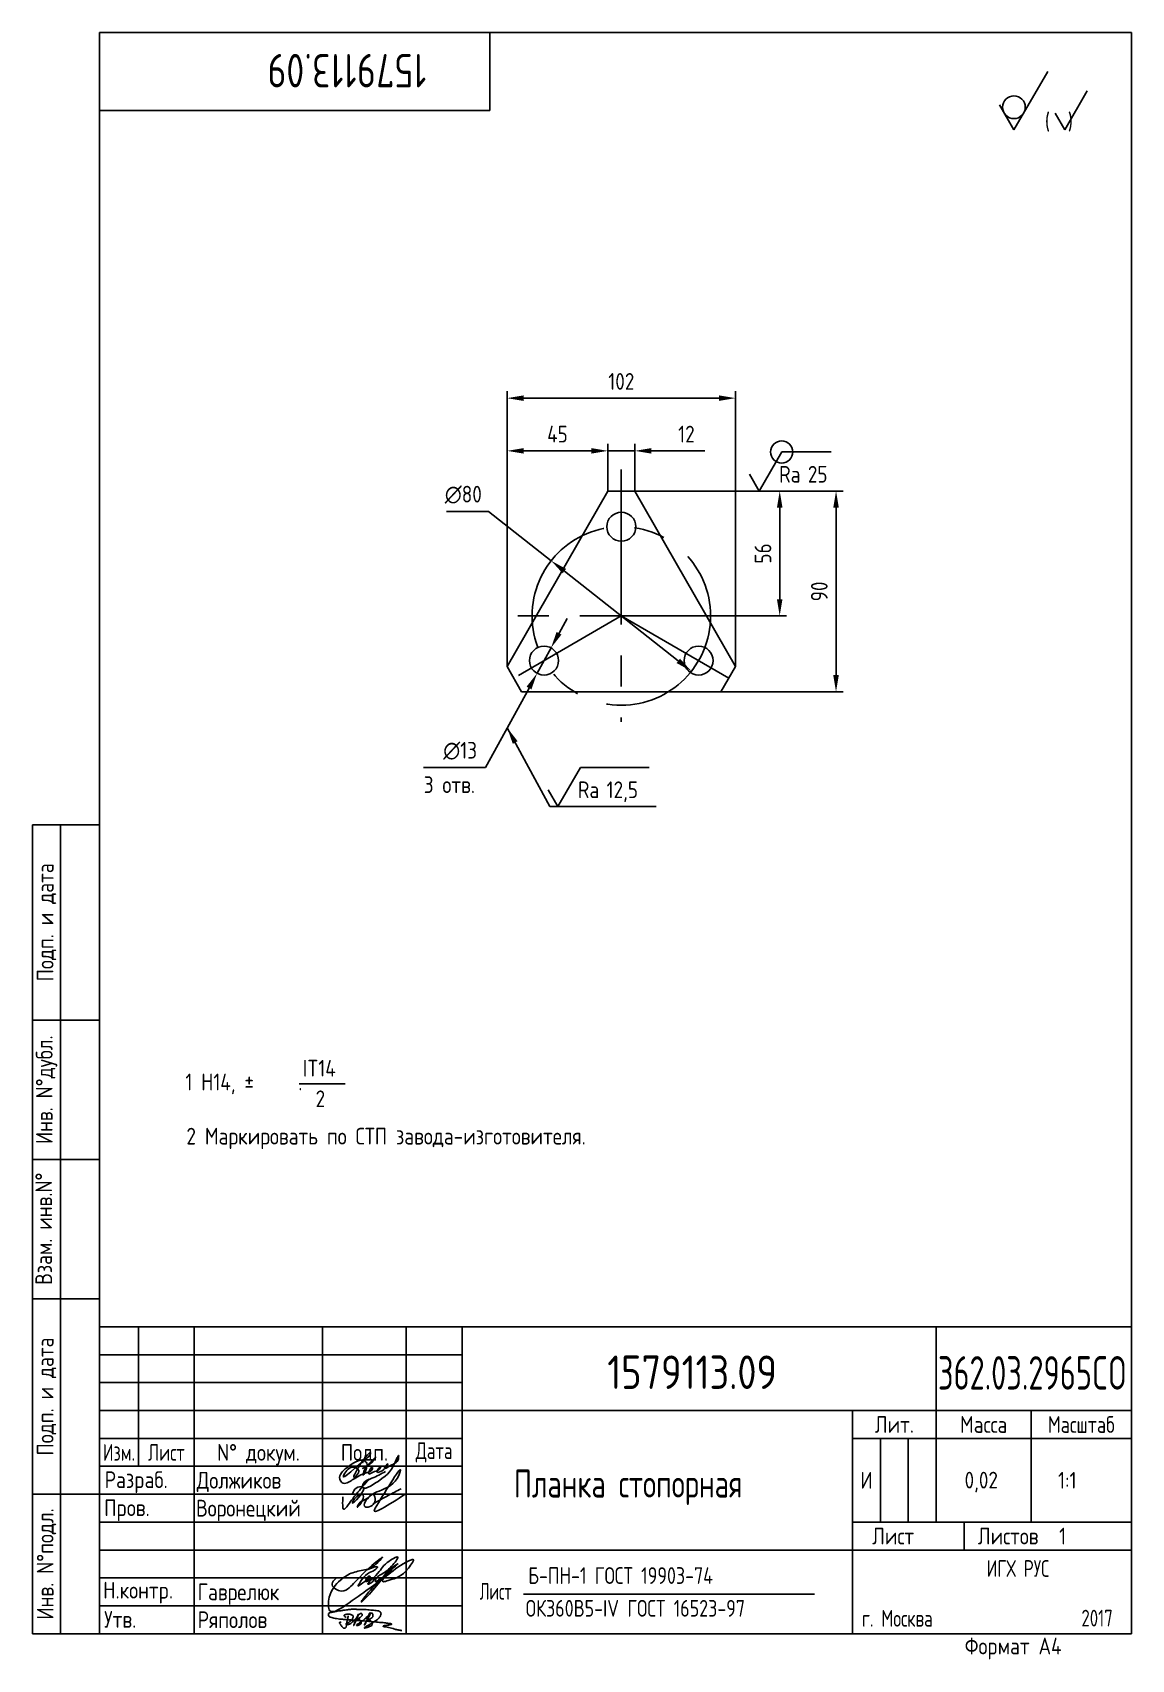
# Paper-space layout 'A4_MCad' of a CAD drawing. Header units: millimetres. Extents: x 8 to 205, y 0 to 292.
# The model-space entities are those that its viewports show. They can reach past a viewport. Long polylines and large blocks are cut down to what shows.
import ezdxf
from ezdxf.enums import TextEntityAlignment as Align

# ---------------------------------------------------------------- set-up
doc = ezdxf.new("R2010")
doc.units = ezdxf.units.MM
doc.linetypes.add('CENTER', pattern=[50.8, 31.75, -6.35, 6.35, -6.35])
for name, color, linetype in [('Bord', 1, 'Continuous'), ('Cen', 5, 'CENTER'), ('Con', 6, 'Continuous'), ('Cont', 6, 'Continuous'), ('Dim', 7, 'Continuous'), ('Text', 3, 'Continuous'), ('Textb', 6, 'Continuous')]:
    doc.layers.add(name, color=color, linetype=linetype)
doc.layers.get('Defpoints').off()
doc.styles.add('Style1', font='romans.shx', dxfattribs={"width": 0.8})
doc.dimstyles.new('Lin2.5', dxfattribs={"dimscale": 2.5, "dimtxt": 3, "dimasz": 3, "dimexe": 1.25, "dimexo": 0, "dimgap": 1.5, "dimtad": 1, "dimdec": 0, "dimtxsty": 'Style1', "dimcen": 2.5, "dimclrt": 3, "dimadec": 0, "dimazin": 0, "dimtfac": 1, "dimtdec": 0, "dimtmove": 0, "dimatfit": 2, "dimfxl": 1, "dimarcsym": 0})
doc.dimstyles.new('LIN2_5', dxfattribs={"dimscale": 2.5, "dimtxt": 3, "dimasz": 3, "dimexe": 1.5, "dimexo": 0, "dimgap": 1.5, "dimtad": 1, "dimtoh": 1, "dimdec": 0, "dimzin": 12, "dimdsep": 46, "dimtxsty": 'Style1', "dimcen": 0, "dimse1": 1, "dimclrt": 3, "dimadec": 0, "dimazin": 0, "dimtfac": 1, "dimtdec": 0, "dimtmove": 0, "dimatfit": 2, "dimfxl": 1, "dimtolj": 1, "dimtzin": 12, "dimarcsym": 0})

# ---------------------------------------------------------------- blocks, each defined once
blk = doc.blocks.new('sherISO_12')
at = {"layer": 'Cont'}
for q in [(-15, -6.96), (-23.66, -12.96)]:
    blk.add_line((-21.06, -17.46), q, dxfattribs=at)
blk.add_circle((-21.06, -13.39), 2.03, dxfattribs=at)
at = {"layer": 'Text'}
for q in [(-7.92, -10.46), (-13.69, -14.46)]:
    blk.add_line((-11.96, -17.46), q, dxfattribs=at)
at = {"layer": 'Text', "style": 'Style1', "width": 0.8}
blk.add_text('(  )', height=3, dxfattribs=at).set_placement((-15.53, -17.46))
blk = doc.blocks.new('A$C63F45750')
at = {"layer": 'Text'}
for points, knots in [([(3.17, 2.37), (3.12, 2.38), (3.04, 2.41), (2.94, 2.5), (2.85, 2.57), (2.79, 2.69), (2.87, 2.77), (2.99, 2.84), (3.16, 2.89), (3.36, 2.93), (3.6, 2.95), (3.82, 2.92), (4.05, 2.87), (4.25, 2.78), (4.45, 2.63), (4.46, 2.42), (4.38, 2.26), (4.28, 2.1), (4.17, 1.94), (4.03, 1.78), (3.89, 1.62), (3.75, 1.52), (3.63, 1.43), (3.49, 1.36), (3.35, 1.3), (3.24, 1.25), (3.16, 1.21), (3.12, 1.15), (3.19, 1.1), (3.27, 1.09), (3.4, 1.07), (3.55, 1.07), (3.72, 1.12), (3.92, 1.19), (4.1, 1.34), (4.26, 1.51), (4.44, 1.65), (4.59, 1.81), (4.74, 1.93), (4.84, 2.04), (4.93, 2.14), (5.07, 2.29), (5.19, 2.53), (5.28, 2.68), (5.35, 2.96), (5.23, 2.66), (5.2, 2.44), (5.04, 2.09), (4.95, 1.81), (4.86, 1.57), (4.75, 1.31), (4.67, 1.12), (4.46, 0.78), (4.62, 1.17), (4.71, 1.45), (4.88, 1.74), (5.01, 2), (5.08, 2.19), (5.19, 2.4), (5.32, 2.58), (5.4, 2.75), (5.52, 2.89), (5.65, 3.04), (5.85, 3.1), (6.02, 3.03), (6.08, 2.87), (6.03, 2.7), (5.9, 2.51), (5.7, 2.37), (5.55, 2.23), (5.4, 2.17), (5.31, 2.12), (5.12, 2.09), (5.35, 2.07), (5.48, 2), (5.64, 1.93), (5.75, 1.8), (5.85, 1.67), (5.89, 1.54), (5.89, 1.37), (5.8, 1.2), (5.63, 1.06), (5.41, 0.94), (5.23, 0.86), (5.02, 0.92), (5.13, 1.1), (5.28, 1.16), (5.44, 1.27), (5.61, 1.36), (5.74, 1.46), (5.86, 1.53), (5.95, 1.61), (6.05, 1.69), (6.15, 1.77), (6.28, 1.87), (6.46, 2.02), (6.65, 2.19), (6.83, 2.37), (6.98, 2.49), (7.11, 2.61), (7.2, 2.74), (7.32, 2.84), (7.42, 2.97), (7.48, 3.08), (7.48, 3.27), (7.34, 3.08), (7.28, 2.94), (7.18, 2.69), (7.1, 2.46), (7, 2.22), (6.93, 1.98), (6.83, 1.78), (6.73, 1.55), (6.67, 1.34), (6.6, 1.14), (6.56, 1.03), (6.39, 0.99), (6.62, 1.33), (6.75, 1.54), (6.93, 1.87), (7.05, 2.08), (7.18, 2.32), (7.33, 2.6), (7.47, 2.89), (7.6, 3.07), (7.79, 3.18), (7.95, 3.01), (8, 2.81), (7.99, 2.62), (7.94, 2.46), (7.83, 2.33), (7.69, 2.22), (7.53, 2.11), (7.37, 2.03), (7.21, 1.99), (7.11, 1.97), (6.89, 1.98), (7.07, 1.94), (7.15, 1.9), (7.27, 1.88), (7.39, 1.84), (7.52, 1.81), (7.62, 1.72), (7.7, 1.62), (7.78, 1.51), (7.83, 1.39), (7.87, 1.26), (7.88, 1.13), (7.86, 0.99), (7.75, 0.88), (7.6, 0.77), (7.4, 0.73), (7.19, 0.66), (6.97, 0.55), (6.71, 0.48), (6.57, 0.44), (6.42, 0.42), (6.52, 0.58), (6.61, 0.64), (6.81, 0.78), (7.06, 0.89), (7.33, 1.04), (7.55, 1.16), (7.7, 1.24), (7.84, 1.32), (7.99, 1.43), (8.21, 1.58), (8.48, 1.76), (8.74, 1.95), (8.97, 2.12), (9.1, 2.29), (9.23, 2.44), (9.3, 2.6), (9.37, 2.74), (9.42, 2.92), (9.45, 3.13), (9.21, 3.48), (8.67, 3.59), (8.09, 3.63), (7.57, 3.66), (7.06, 3.74), (6.57, 3.75), (6.09, 3.74), (5.67, 3.78), (5.28, 3.78), (4.96, 3.81), (4.65, 3.83), (4.31, 3.82), (3.97, 3.79), (3.61, 3.74), (3.22, 3.67), (2.86, 3.66), (2.53, 3.61), (2.18, 3.52), (1.78, 3.54), (1.38, 3.37), (0.96, 3.35), (0.58, 3.24), (0.25, 3.19), (0.03, 3.06), (-0.03, 2.83), (0.02, 2.6), (0.26, 2.38), (0.59, 2.33), (1, 2.2), (1.48, 2.15), (1.93, 2.05), (2.35, 2.02), (2.72, 2.01), (3.11, 1.94), (3.68, 1.94), (4.25, 1.83), (4.91, 1.87), (5.53, 1.76), (6.13, 1.72), (6.73, 1.71), (7.32, 1.62), (7.99, 1.55), (8.64, 1.54), (9.16, 1.46), (9.61, 1.42), (10.03, 1.4), (10.41, 1.32), (10.73, 1.29), (11.01, 1.24), (11.18, 1.23), (11.42, 1.14), (11.18, 1.06), (11.01, 1.03), (10.71, 0.98), (10.37, 0.92), (10.1, 0.91), (9.65, 0.75), (10.22, 0.67), (10.54, 0.59), (11.08, 0.47), (11.61, 0.35), (12.17, 0.15), (12.64, 0.08), (12.98, 0.03), (13.11, 0.01), (13.18, 0)], [0, 0, 0, 0, 0.153866, 0.270441, 0.388867, 0.510533, 0.592156, 0.71333, 0.90842, 1.11344, 1.349254, 1.61246, 1.782219, 2.047249, 2.291879, 2.451528, 2.651081, 2.806158, 3.017979, 3.227348, 3.462381, 3.633009, 3.75766, 3.920516, 4.080796, 4.214529, 4.291786, 4.349969, 4.397594, 4.50822, 4.594826, 4.799244, 4.954392, 5.128468, 5.437537, 5.632649, 5.842485, 6.094987, 6.293219, 6.410959, 6.551192, 6.687808, 7.022147, 7.294342, 7.425356, 7.52079, 7.946481, 8.313051, 8.59833, 8.833695, 9.090496, 9.427695, 9.601191, 9.883219, 10.093306, 10.673943, 10.798776, 10.974628, 11.287247, 11.486184, 11.648652, 11.848902, 12.027194, 12.25348, 12.40059, 12.537783, 12.716293, 12.91523, 13.208551, 13.438489, 13.549668, 13.67779, 13.77127, 13.930001, 14.029091, 14.272112, 14.434836, 14.547084, 14.739051, 14.830983, 15.061241, 15.268922, 15.500489, 15.788979, 15.879568, 16.024283, 16.221854, 16.418714, 16.593102, 16.783247, 16.91018, 17.018213, 17.135263, 17.278205, 17.430482, 17.620087, 17.979626, 18.191789, 18.388716, 18.565718, 18.714854, 18.857929, 19.039974, 19.171375, 19.283034, 19.400085, 19.618058, 19.882245, 20.150781, 20.377854, 20.649532, 20.89723, 21.042543, 21.40016, 21.557817, 21.667145, 21.752781, 21.926256, 22.412297, 22.813145, 22.961412, 23.171289, 23.607257, 23.940428, 24.110007, 24.291214, 24.48084, 24.697609, 24.904078, 25.034245, 25.218018, 25.407651, 25.573473, 25.787447, 25.930292, 26.051316, 26.18846, 26.285312, 26.406799, 26.52425, 26.630463, 26.793722, 26.898606, 27.029313, 27.171012, 27.314101, 27.419918, 27.580557, 27.709367, 27.829268, 28.024364, 28.266961, 28.41242, 28.705761, 28.989137, 29.187748, 29.233768, 29.332802, 29.529535, 29.667094, 30.039923, 30.332117, 30.61061, 30.769982, 30.856778, 31.109923, 31.313488, 31.656425, 32.066331, 32.296628, 32.49714, 32.710276, 32.891468, 33.014834, 33.177747, 33.444503, 33.618009, 34.409008, 34.914636, 35.419802, 35.95397, 36.458179, 36.88069, 37.388403, 37.738353, 38.034261, 38.353468, 38.693154, 39.037638, 39.391136, 39.787481, 40.203773, 40.488977, 40.784975, 41.26625, 41.668005, 42.070065, 42.499388, 42.869834, 43.079573, 43.213439, 43.554591, 43.717296, 44.153724, 44.506336, 45.019111, 45.587859, 45.90191, 46.270392, 46.703958, 47.093115, 47.952647, 48.44014, 49.079253, 49.808223, 50.268654, 50.851051, 51.604831, 52.298429, 52.776925, 53.1907, 53.661988, 54.042386, 54.348524, 54.616841, 54.853814, 54.983777, 55.126096, 55.333328, 55.613101, 56.008732, 56.315809, 56.59982, 56.87931, 57.399251, 57.889617, 58.432507, 59.066698, 59.660314, 59.862668, 60.07277, 60.07277, 60.07277, 60.07277]), ([(2.31, 1.53), (2.26, 1.52), (2.17, 1.51), (2.06, 1.48), (1.93, 1.38), (2.07, 1.25), (2.14, 1.11), (2.26, 0.93), (2.39, 0.72), (2.57, 0.54), (2.71, 0.44), (2.86, 0.4), (3.02, 0.43), (3.14, 0.54), (3.21, 0.79), (3.25, 1.07), (3.31, 1.4), (3.35, 1.67), (3.38, 1.92), (3.47, 2.19), (3.5, 2.43), (3.54, 2.59), (3.56, 2.64)], [0, 0, 0, 0, 0.15847, 0.269731, 0.363591, 0.555514, 0.688037, 0.848606, 1.204359, 1.433632, 1.58673, 1.729549, 1.880686, 2.057874, 2.19169, 2.63505, 2.928153, 3.184121, 3.441863, 3.696117, 4.025873, 4.178055, 4.178055, 4.178055, 4.178055])]:
    blk.add_open_spline(points, degree=3, knots=knots, dxfattribs=at)
blk = doc.blocks.new('sherISO_01')
at = {"layer": 'Text'}
blk.add_line((4.04, 7), (16.36, 7), dxfattribs=at)
blk.add_lwpolyline([(-1.73, 3), (0, 0), (4.04, 7)], dxfattribs=at)
at = {"layer": 'Text', "style": 'Style1', "width": 0.8}
blk.add_text('Ra', height=3, dxfattribs=at).set_placement((3.58, 1.5))
blk.add_attdef('12,5', (8.73, 1.5), '', height=3, dxfattribs=at)
blk = doc.blocks.new('*D7')
at = {"layer": 'Dim', "color": 0, "lineweight": -2, "transparency": 16777216}
for p, q in [((872.18, 1759.39), (853.29, 1759.39)), ((900.24, 1737.29), (872.18, 1759.39)), ((957.21, 1692.44), (906.14, 1732.65))]:
    blk.add_line(p, q, dxfattribs=at)
at = {"layer": 'Dim', "color": 0, "transparency": 16777216}
for points in [[(906.91, 1733.63), (905.36, 1731.67), (900.24, 1737.29)], [(957.98, 1693.42), (956.43, 1691.46), (963.1, 1687.8)]]:
    blk.add_solid(points, dxfattribs=at)
at = {"layer": 'Dim', "color": 3, "transparency": 16777216, "insert": (860.86, 1766.89), "char_height": 7.5, "attachment_point": 5, "style": 'Style1'}
blk.add_mtext('\\A1;∅80', dxfattribs=at)
blk = doc.blocks.new('*D8')
at = {"layer": 'Dim', "color": 0, "lineweight": -2, "transparency": 16777216}
for p, q in [((903.76, 1704.82), (907.37, 1711.4)), ((900.16, 1698.25), (893.91, 1686.85)), ((890.3, 1680.27), (870.75, 1644.62)), ((870.75, 1644.62), (851.86, 1644.62))]:
    blk.add_line(p, q, dxfattribs=at)
at = {"layer": 'Dim', "color": 0, "transparency": 16777216}
for points in [[(902.67, 1705.42), (904.86, 1704.22), (900.16, 1698.25)], [(889.2, 1680.87), (891.4, 1679.67), (893.91, 1686.85)]]:
    blk.add_solid(points, dxfattribs=at)
at = {"layer": 'Dim', "color": 3, "transparency": 16777216, "insert": (859.43, 1652.12), "char_height": 7.5, "attachment_point": 5, "style": 'Style1'}
blk.add_mtext('\\A1;∅13', dxfattribs=at)
blk = doc.blocks.new('*D9')
at = {"layer": 'Dim', "color": 0, "lineweight": -2, "transparency": 16777216}
for p, q in [((937.67, 1768.55), (1031.03, 1768.55)), ((1027.9, 1761.05), (1027.9, 1686.05)), ((976.33, 1678.55), (1031.03, 1678.55))]:
    blk.add_line(p, q, dxfattribs=at)
at = {"layer": 'Dim', "color": 0, "transparency": 16777216}
for points in [[(1026.65, 1761.05), (1029.15, 1761.05), (1027.9, 1768.55)], [(1026.65, 1686.05), (1029.15, 1686.05), (1027.9, 1678.55)]]:
    blk.add_solid(points, dxfattribs=at)
at = {"layer": 'Dim', "color": 3, "transparency": 16777216, "insert": (1020.4, 1723.55), "char_height": 7.5, "attachment_point": 5, "rotation": 90, "style": 'Style1'}
blk.add_mtext('90', dxfattribs=at)
blk = doc.blocks.new('*D10')
at = {"layer": 'Dim', "color": 0, "lineweight": -2, "transparency": 16777216}
for p, q in [((972.24, 1768.55), (1005.77, 1768.55)), ((1002.65, 1720.05), (1002.65, 1761.05)), ((976.71, 1712.55), (1005.77, 1712.55))]:
    blk.add_line(p, q, dxfattribs=at)
at = {"layer": 'Dim', "color": 0, "transparency": 16777216}
for points in [[(1001.4, 1761.05), (1003.9, 1761.05), (1002.65, 1768.55)], [(1001.4, 1720.05), (1003.9, 1720.05), (1002.65, 1712.55)]]:
    blk.add_solid(points, dxfattribs=at)
at = {"layer": 'Dim', "color": 3, "transparency": 16777216, "insert": (995.15, 1740.55), "char_height": 7.5, "attachment_point": 5, "rotation": 90, "style": 'Style1'}
blk.add_mtext('56', dxfattribs=at)
blk = doc.blocks.new('*D11')
at = {"layer": 'Dim', "color": 0, "lineweight": -2, "transparency": 16777216}
for p, q in [((918.17, 1786.54), (910.67, 1786.54)), ((925.67, 1768.55), (925.67, 1789.66)), ((925.67, 1786.54), (937.67, 1786.54)), ((937.67, 1768.55), (937.67, 1789.66)), ((945.17, 1786.54), (969.03, 1786.54))]:
    blk.add_line(p, q, dxfattribs=at)
at = {"layer": 'Dim', "color": 0, "transparency": 16777216}
for points in [[(918.17, 1787.79), (918.17, 1785.29), (925.67, 1786.54)], [(945.17, 1787.79), (945.17, 1785.29), (937.67, 1786.54)]]:
    blk.add_solid(points, dxfattribs=at)
at = {"layer": 'Dim', "color": 3, "transparency": 16777216, "insert": (960.85, 1794.04), "char_height": 7.5, "attachment_point": 5, "style": 'Style1'}
blk.add_mtext('12', dxfattribs=at)
blk = doc.blocks.new('*D12')
at = {"layer": 'Dim', "color": 0, "lineweight": -2, "transparency": 16777216}
for p, q in [((880.45, 1689.9), (880.45, 1789.66)), ((918.17, 1786.54), (887.95, 1786.54)), ((925.67, 1768.55), (925.67, 1789.66))]:
    blk.add_line(p, q, dxfattribs=at)
at = {"layer": 'Dim', "color": 0, "transparency": 16777216}
for points in [[(887.95, 1787.79), (887.95, 1785.29), (880.45, 1786.54)], [(918.17, 1787.79), (918.17, 1785.29), (925.67, 1786.54)]]:
    blk.add_solid(points, dxfattribs=at)
at = {"layer": 'Dim', "color": 3, "transparency": 16777216, "insert": (903.06, 1794.04), "char_height": 7.5, "attachment_point": 5, "style": 'Style1'}
blk.add_mtext('45', dxfattribs=at)
blk = doc.blocks.new('*D13')
at = {"layer": 'Dim', "color": 0, "lineweight": -2, "transparency": 16777216}
for p, q in [((880.45, 1764.45), (880.45, 1813.29)), ((887.95, 1810.16), (975.39, 1810.16)), ((982.89, 1689.9), (982.89, 1813.29))]:
    blk.add_line(p, q, dxfattribs=at)
at = {"layer": 'Dim', "color": 0, "transparency": 16777216}
for points in [[(887.95, 1811.41), (887.95, 1808.91), (880.45, 1810.16)], [(975.39, 1811.41), (975.39, 1808.91), (982.89, 1810.16)]]:
    blk.add_solid(points, dxfattribs=at)
at = {"layer": 'Dim', "color": 3, "transparency": 16777216, "insert": (931.67, 1817.66), "char_height": 7.5, "attachment_point": 5, "style": 'Style1'}
blk.add_mtext('102', dxfattribs=at)
blk = doc.blocks.new('A$C6CF913E7')
at = {"layer": 'Text'}
blk.add_circle((0, 0), 2, dxfattribs=at)
blk = doc.blocks.new('sherISO_07')
at = {"layer": 'Text'}
blk.add_line((4.04, 7), (12.93, 7), dxfattribs=at)
blk.add_lwpolyline([(-1.73, 3), (0, 0), (4.04, 7)], dxfattribs=at)
blk.add_blockref('A$C6CF913E7', (4.04, 7))
at = {"layer": 'Text', "style": 'Style1', "width": 0.8}
blk.add_text('Ra', height=3, dxfattribs=at).set_placement((3.58, 1.5))
blk.add_attdef('25', (8.73, 1.5), '', height=3, dxfattribs=at)

msp = doc.modelspace()

# ---------------------------------------------------------------- linework, layer by layer
at = {"layer": 'Cen', "ltscale": 0.35}
for p, q in [((931.67, 1778.24), (931.67, 1665.09)), ((982.59, 1712.55), (881.69, 1712.55))]:
    msp.add_line(p, q, dxfattribs=at)
at = {"layer": 'Cen'}
for q in [(885.54, 1685.91), (979.89, 1684.71)]:
    msp.add_line((931.67, 1712.55), q, dxfattribs=at)
at = {"layer": 'Cen', "ltscale": 0.35}
msp.add_circle((931.67, 1712.55), 40, dxfattribs=at)
at = {"layer": 'Cont'}
for p, q in [((880.45, 1689.9), (925.67, 1768.55)), ((937.67, 1768.55), (925.67, 1768.55)), ((982.89, 1689.9), (937.67, 1768.55)), ((880.45, 1689.9), (887.01, 1678.55)), ((982.89, 1689.9), (976.33, 1678.55)), ((976.33, 1678.55), (887.01, 1678.55))]:
    msp.add_line(p, q, dxfattribs=at)
for centre in [(931.67, 1752.55), (897.03, 1692.55), (966.31, 1692.55)]:
    msp.add_circle(centre, 6.5, dxfattribs=at)
at = {"layer": 'Dim'}
for p, q in [((851.86, 1644.62), (843.08, 1644.62)), ((899.69, 1627.17), (947.32, 1627.17))]:
    msp.add_line(p, q, dxfattribs=at)

# ---------------------------------------------------------------- block references
at = {"layer": 'Dim', "xscale": 2.5, "yscale": 2.5, "zscale": 2.5}
for name, p, values in [('sherISO_07', (993.45, 1768.55), {'25': '25'}), ('sherISO_01', (903.25, 1627.17), {'12,5': '12,5'})]:
    msp.add_blockref(name, p, dxfattribs=at).add_auto_attribs(values)

# ---------------------------------------------------------------- texts
at = {"layer": 'Text', "style": 'Style1', "width": 0.8}
msp.add_text('3 отв.', height=7.5, dxfattribs=at).set_placement((843.13, 1633.19))

# ---------------------------------------------------------------- dimensions: what is measured, and where the dimension line sits
at = {"layer": 'Dim'}
for base, p1, p2, picture, middle in [((982.89, 1810.16), (880.45, 1764.45), (982.89, 1689.9), '*D13', (931.67, 1817.66)), ((880.45, 1786.54), (925.67, 1768.55), (880.45, 1689.9), '*D12', (903.06, 1794.04)), ((937.67, 1786.54), (925.67, 1768.55), (937.67, 1768.55), '*D11', (960.85, 1794.04))]:
    dim = msp.add_linear_dim(base=base, p1=p1, p2=p2, dimstyle='Lin2.5', dxfattribs=at)
    dim.commit()
    dim.dimension.update_dxf_attribs({"geometry": picture, "text_midpoint": middle})
for p1, p2, picture, middle in [((963.1, 1687.8), (900.24, 1737.29), '*D7', (860.86, 1759.39)), ((900.16, 1698.25), (893.91, 1686.85), '*D8', (859.43, 1644.62))]:
    dim = msp.add_diameter_dim_2p(p1=p1, p2=p2, dimstyle='LIN2_5', dxfattribs=at)
    dim.commit()
    dim.dimension.update_dxf_attribs({"geometry": picture, "text_midpoint": middle, "dimtype": 163})
for base, p1, p2, picture, middle in [((1027.9, 1678.55), (937.67, 1768.55), (976.33, 1678.55), '*D9', (1020.4, 1723.55)), ((1002.65, 1768.55), (976.71, 1712.55), (972.24, 1768.55), '*D10', (995.15, 1740.55))]:
    dim = msp.add_linear_dim(base=base, p1=p1, p2=p2, angle=90, dimstyle='Lin2.5', dxfattribs=at)
    dim.commit()
    dim.dimension.update_dxf_attribs({"geometry": picture, "text_midpoint": middle})

# ---------------------------------------------------------------- leaders
msp.add_leader([(880.53, 1662.45), (899.69, 1627.17)], dimstyle='LIN2_5', dxfattribs=at)

psp = doc.layouts.new('A4_MCad')

# ---------------------------------------------------------------- linework, layer by layer
at = {"layer": 'Bord'}
for p, q in [((20, 55), (85, 55)), ((20, 50), (85, 50)), ((20, 45), (85, 45)), ((160, 40), (160, 25)), ((165, 40), (165, 25)), ((20, 30), (85, 30)), ((20, 25), (85, 25)), ((20, 20), (85, 20)), ((20, 15), (85, 15)), ((20, 10), (85, 10))]:
    psp.add_line(p, q, dxfattribs=at)
at = {"layer": 'Cont'}
for p, q in [((205, 292), (20, 292)), ((20, 292), (20, 5)), ((90, 278), (90, 292)), ((205, 292), (205, 5)), ((205, 292), (205, 5)), ((20, 278), (90, 278)), ((8, 5), (8, 150)), ((8, 150), (20, 150)), ((13, 5), (13, 150)), ((8, 115), (20, 115)), ((20, 90), (8, 90)), ((20, 65), (8, 65)), ((85, 60), (20, 60)), ((205, 60), (20, 60)), ((85, 60), (20, 60)), ((205, 60), (20, 60)), ((20, 60), (205, 60)), ((20, 60), (20, 5)), ((27, 60), (27, 35)), ((37, 60), (37, 5)), ((60, 5), (60, 60)), ((75, 60), (75, 5)), ((85, 5), (85, 60)), ((170, 60), (170, 25)), ((85, 45), (205, 45)), ((155, 5), (155, 45)), ((170, 44.95), (170, 25)), ((187, 25), (187, 45)), ((20, 40), (85, 40)), ((205, 40), (155, 40)), ((85, 35), (20, 35)), ((20, 30), (8, 30)), ((155, 25), (205, 25)), ((175, 25), (175, 20)), ((205, 20), (85, 20)), ((20, 5), (8, 5)), ((20, 5), (205, 5))]:
    psp.add_line(p, q, dxfattribs=at)
at = {"layer": 'Text'}
for p, q in [((55.77, 103.56), (64.04, 103.56)), ((96.02, 12.11), (148.2, 12.11))]:
    psp.add_line(p, q, dxfattribs=at)
for points, knots in [([(71.26, 34.06), (70.5, 33.64), (69.18, 32.91), (67.31, 32.33), (66.99, 30.4), (71.91, 33.5), (72.24, 34.11), (73.65, 37.14), (73.62, 35.7), (72.75, 35.57), (70.55, 34.1), (71.87, 35.85), (71.33, 34.34), (68.81, 33.23), (70.7, 35.4), (70.15, 34.2), (69.43, 34.23), (67.56, 32.99), (68.9, 35.25), (69.02, 34.16), (67.11, 33.72), (65.84, 32.88), (63.69, 31.53), (62.65, 33.26), (64.15, 34.68), (65.56, 35.64), (66.84, 36.28), (67.8, 35.87), (68.21, 34.88), (66.91, 32.57), (67.61, 34.85), (68.21, 35.3), (69.86, 37.12), (68.87, 35.66), (68.14, 35.12), (67.34, 34.73), (67.09, 34.6)], [0, 0, 0, 0, 2.703743, 4.672825, 5.02799, 7.955933, 13.437489, 13.883188, 14.189441, 16.413959, 17.478513, 18.47964, 18.959294, 20.910841, 22.003091, 22.470554, 23.533771, 24.710748, 26.01626, 26.201331, 27.488187, 30.382065, 32.258784, 33.069724, 35.439902, 37.010787, 38.612861, 39.32109, 39.818865, 41.83144, 42.782113, 44.494961, 45.867914, 46.467245, 48.290622, 49.101188, 49.101188, 49.101188, 49.101188]), ([(65.61, 33.27), (66.03, 34.19), (66.57, 35.37), (68.83, 37.94), (68.38, 36.77), (66.88, 35.75), (62.67, 31.63), (64.32, 34.38), (65.3, 35.06), (66.86, 34.37), (66.23, 33.56), (65.71, 32.88), (65.54, 33.14), (65.59, 33.23), (65.61, 33.27)], [0, 0, 0, 0, 4.062617, 5.226919, 5.800291, 6.663227, 11.774431, 12.938639, 14.11351, 15.354081, 16.396133, 16.918576, 17.03251, 17.182794, 17.182794, 17.182794, 17.182794]), ([(65.34, 30.08), (65.5, 30.46), (65.81, 31.21), (68.32, 31.77), (66.51, 29.32), (64.99, 27.99), (66.04, 29.98), (68.19, 30.05), (65.72, 26.75), (66.78, 28.96), (67.95, 28.86), (68.92, 30.36), (69.76, 28.99), (68.92, 27.65), (66.89, 27.65), (68.47, 30.05), (70.88, 30.72), (73.24, 32), (74.74, 36.43), (70.96, 29.9), (68.29, 25.76), (71.76, 28.03), (74.9, 30.08)], [0, 0, 0, 0, 1.213353, 2.399709, 5.497648, 5.861317, 7.611627, 8.43806, 10.837371, 11.583123, 13.461301, 14.534506, 15.162086, 17.217848, 17.944717, 20.123775, 21.948027, 26.460707, 27.144718, 34.52243, 35.159468, 41.304292, 41.304292, 41.304292, 41.304292]), ([(63.65, 29.53), (63.61, 29.07), (63.55, 28.41), (63.7, 26.87), (65.04, 28.77), (66.17, 30.2), (67.55, 31.81), (68.35, 32.75)], [0, 0, 0, 0, 1.523947, 2.237958, 3.351836, 5.856423, 9.374056, 9.374056, 9.374056, 9.374056]), ([(74.08, 30.98), (73.31, 30.58), (71.59, 29.71), (69.92, 28.76), (69, 28.23)], [0, 0, 0, 0, 2.587978, 5.77327, 5.77327, 5.77327, 5.77327]), ([(62.39, 14.9), (62.05, 14.59), (61.17, 13.78), (63.56, 11.92), (66.69, 15.18), (68.19, 16.79), (71.08, 19.01), (69.18, 16.93), (67.77, 16.41), (65.07, 16.02), (62.77, 14.36), (61.03, 12.32), (60.89, 7.8), (67.04, 12.17), (70.8, 14.78), (74.08, 17.48), (76.75, 18.61), (74.43, 15.28), (73.14, 14.96), (69.83, 13.9), (72.09, 16.34), (74.16, 18.05), (71.47, 16.24), (70.37, 14.14), (65.59, 9.02), (68.19, 12.5), (71.3, 15.72), (69.17, 13.92), (69.72, 15.25), (70.88, 15.78), (72.07, 16.63), (74.33, 19.48), (70.7, 17.37), (70.41, 16.06), (67.37, 13.46), (68.98, 14.16), (69.59, 15.38), (68.53, 14.6), (67.23, 14.07), (68.28, 15.72), (68.64, 15), (67.57, 14.54), (65.76, 12.79), (67.25, 15.03), (68.17, 15.98), (69.32, 16.3), (70.28, 17.34), (69.03, 16.85), (67.99, 16.45)], [0, 0, 0, 0, 1.17994, 3.087717, 5.863103, 12.338328, 12.854096, 14.088578, 16.834551, 19.302558, 21.570562, 25.210018, 27.650956, 31.348291, 40.129863, 44.562748, 45.223917, 46.979401, 51.214655, 52.099288, 55.323111, 56.227801, 58.471865, 60.028126, 65.752911, 68.466223, 71.038525, 71.934922, 72.780229, 73.495807, 76.028152, 77.999346, 80.11892, 83.1954, 85.334448, 86.270878, 87.060466, 88.110212, 88.803314, 89.989889, 90.197567, 90.706974, 92.884587, 94.19917, 96.055742, 97.375783, 97.753899, 99.636325, 99.636325, 99.636325, 99.636325])]:
    psp.add_open_spline(points, degree=3, knots=knots, dxfattribs=at)

# ---------------------------------------------------------------- block references
at = {"layer": 'Cont'}
psp.add_blockref('A$C63F45750', (61.04, 5.57), dxfattribs=at)
at = {"layer": 'Dim'}
psp.add_blockref('sherISO_12', (205, 292), dxfattribs=at)

# ---------------------------------------------------------------- texts
at = {"layer": 'Con', "style": 'Style1', "width": 0.75}
psp.add_text('1579113.09', height=6, rotation=180, dxfattribs=at).set_placement((78.58, 288.17))
at = {"layer": 'Con', "style": 'Style1', "width": 0.8}
psp.add_text('1579113.09', height=6, dxfattribs=at).set_placement((111.03, 48.87))
at = {"layer": 'Con', "style": 'Style1', "width": 0.493863}
psp.add_text('362.03.2965CO', height=6, dxfattribs=at).set_placement((170.31, 48.75), (204.17, 48.75), align=Align.FIT)
at = {"layer": 'Text', "style": 'Style1', "width": 0.8}
for s, p in [('Подп. и дата', (10.5, 132.5)), ('Инв. N%%dдубл.', (10.5, 102.5)), ('Взам. инв.N%%d ', (10, 78.38)), ('Подп. и дата', (10.5, 47.5)), ('Инв. N%%dподл.', (10.5, 17.5))]:
    psp.add_text(s, height=3, rotation=90, dxfattribs=at).set_placement(p, align=Align.MIDDLE)
at = {"layer": 'Text', "style": 'Style1'}
for s, width, p in [('1 H14, %%P     .', 0.8, (35.4, 102.39)), ('IT14', 0.8, (56.45, 104.86)), ('2', 0.8, (58.75, 99.38)), ('2 Маркировать по СТП завода-изготовителя.', 0.8, (35.59, 92.68)), ('Разpаб.', 0.8, (20.92, 31.1)), ('Должиков', 0.8, (37.44, 31)), ('0,02', 0.8, (175.08, 31.03)), ('1:1', 0.8, (191.83, 31)), ('Пpов.', 0.8, (20.84, 26.08)), ('Воронецкий', 0.8, (37.31, 26)), ('1', 0.8, (192.03, 21)), ('Б-ПН-1 ГОСТ 19903-74', 0.75, (96.87, 13.92)), ('Н.контp.', 0.8, (20.66, 11.3)), ('Гаврелюк', 0.8, (37.59, 11)), ('Лист', 0.61, (88.17, 11.09)), ('Утв.', 0.8, (20.84, 6.06)), ('Ряполов', 0.8, (37.59, 6)), ('ОК360В5-IV ГОСТ 16523-97', 0.75, (96.42, 8.05)), ('г. Москва', 0.7, (156.69, 6.25)), ('Фоpмат А4', 0.8, (175.11, 1.29))]:
    psp.add_text(s, height=3, dxfattribs=dict(at, width=width)).set_placement(p)
for s, width, p in [('Лит.', 0.8, (162.5, 42.5)), ('Масса', 0.8, (178.5, 42.5)), ('Масштаб', 0.75, (196, 42.5)), ('Изм.', 0.7, (23.5, 37.5)), ('Лист', 0.7, (32, 37.5)), ('N%%d докум.', 0.8, (48.5, 37.5)), ('Подп.', 0.8, (67.5, 37.5)), ('Лист', 0.8, (162.27, 22.5)), ('Лист', 0.8, (162.27, 22.5)), ('Листов', 0.8, (182.9, 22.5)), ('Листов', 0.8, (182.9, 22.5))]:
    psp.add_text(s, height=3, dxfattribs=dict(at, width=width)).set_placement(p, align=Align.MIDDLE_CENTER)
for s, width, p in [('Дата', 0.7, (80, 37.5)), ('И', 0.8, (157.5, 32.5)), ('ИГХ РУС', 0.7, (184.66, 16.69))]:
    psp.add_text(s, height=3, dxfattribs=dict(at, width=width)).set_placement(p, align=Align.MIDDLE)
at = {"layer": 'Text', "style": 'Style1', "width": 0.7}
psp.add_attdef('2017', (196.03, 6.29), '', height=3, dxfattribs=at)
at = {"layer": 'Textb', "style": 'Style1', "width": 0.7}
psp.add_text('Планка стопорная', height=5, dxfattribs=at).set_placement((94.29, 29.4))

# ---------------------------------------------------------------- viewports
at = {"layer": 'Defpoints'}
psp.add_viewport(center=(112.5, 196.27), size=(185, 191.456), view_center_point=(929.05, 1734.67), view_height=478.641, dxfattribs=at)

doc.saveas('drawing.dxf')
